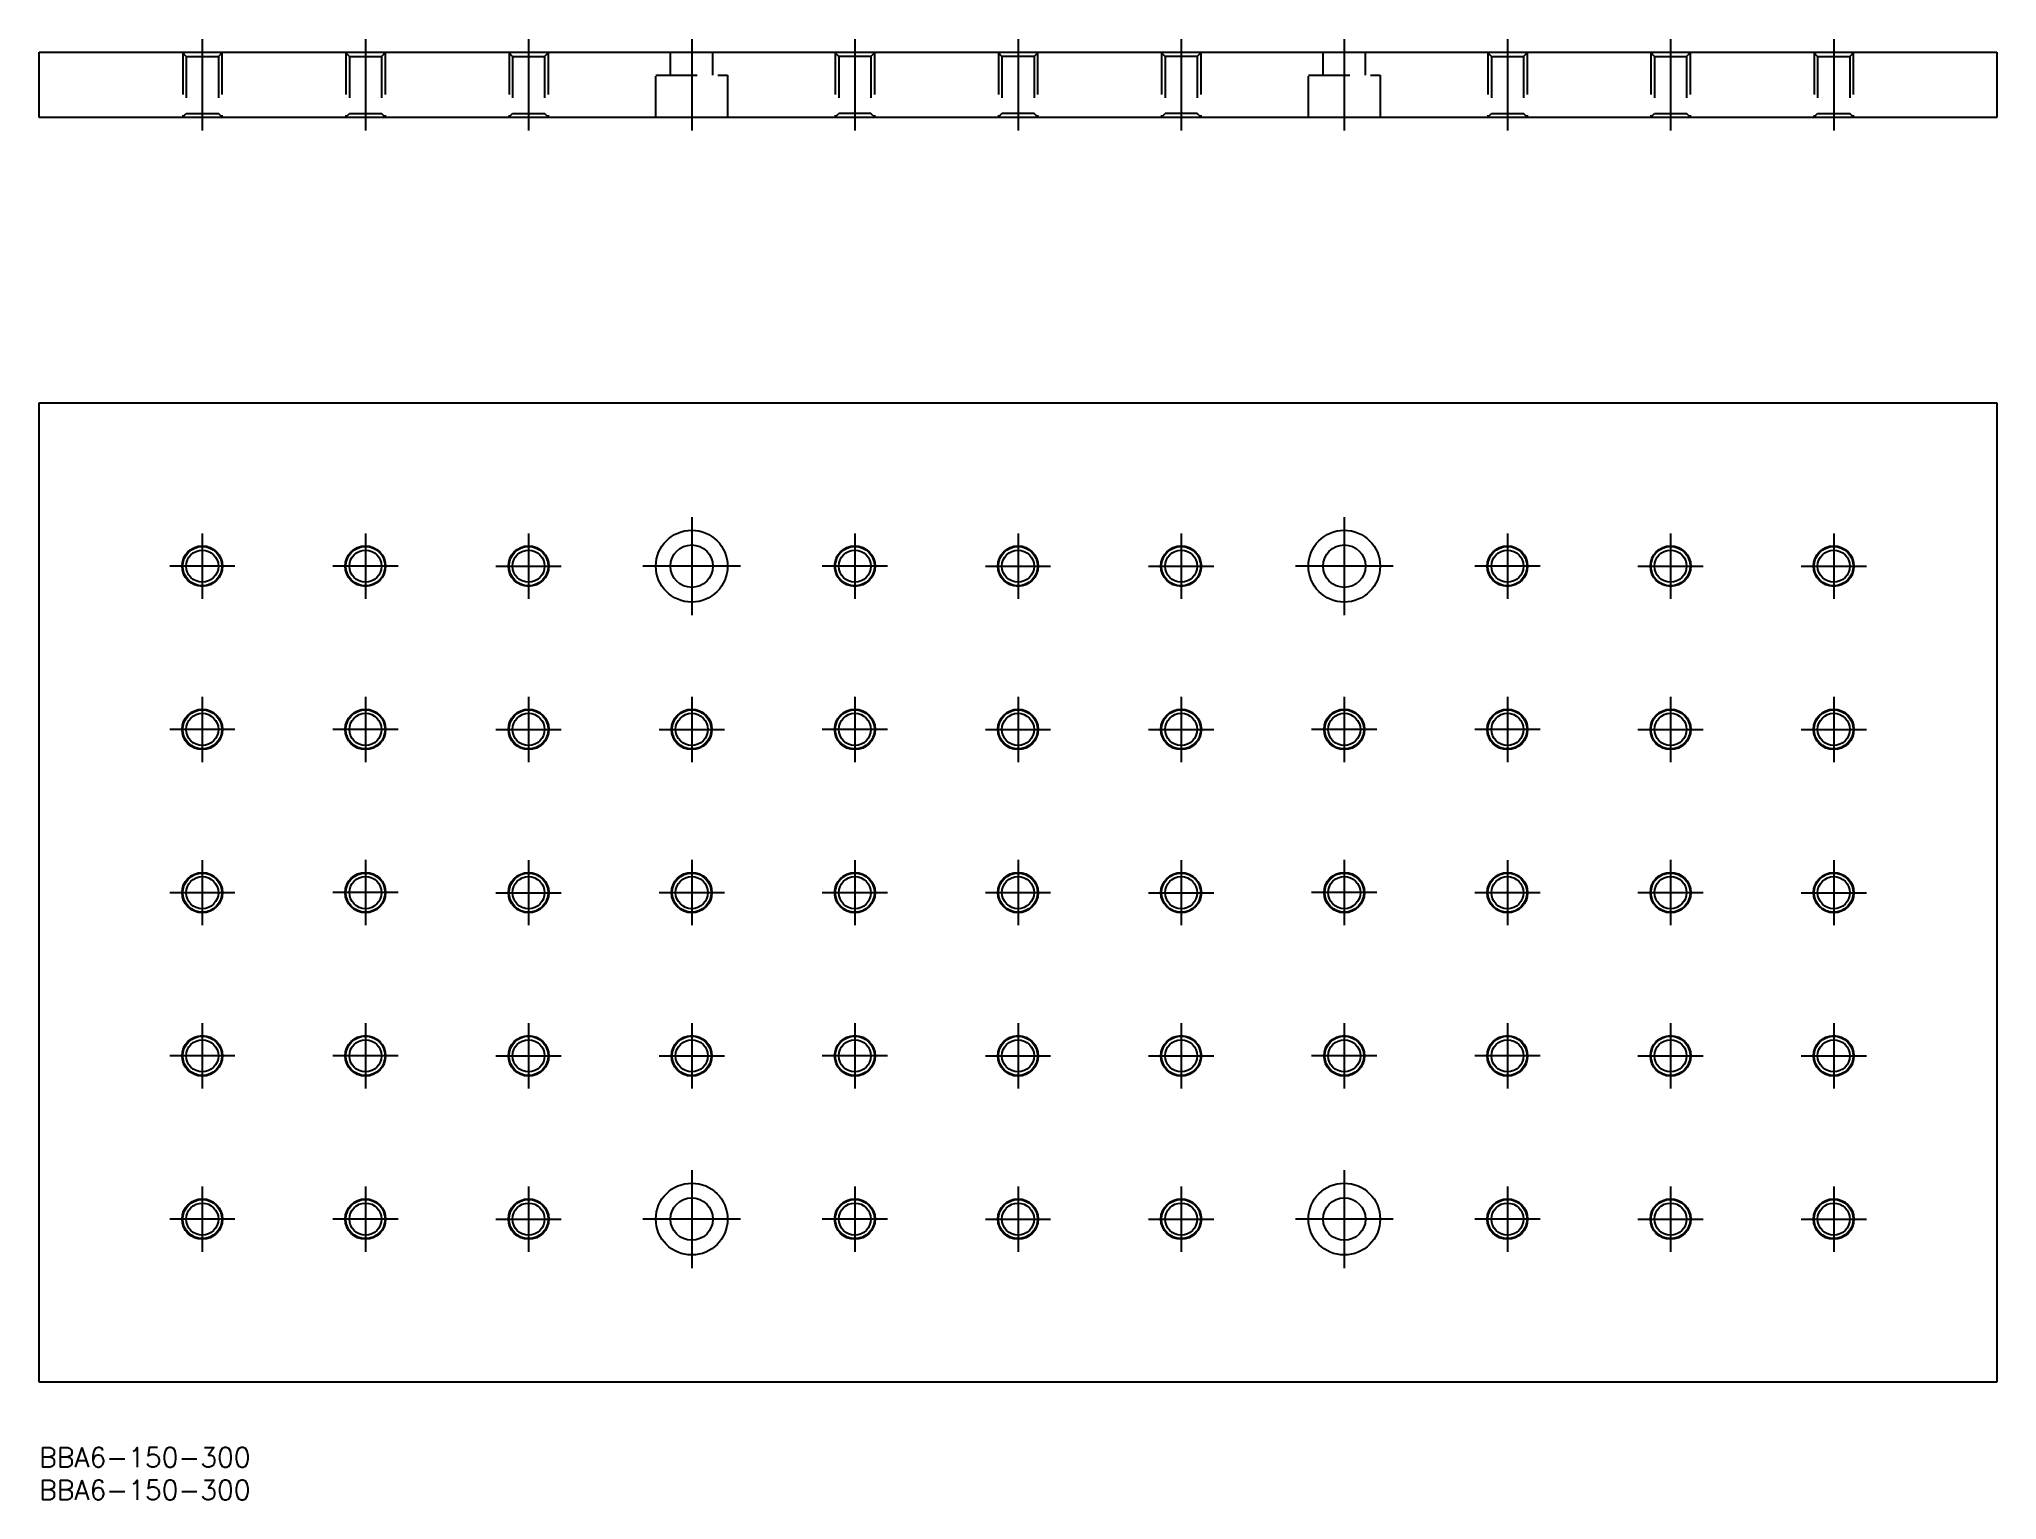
# Model space of a CAD drawing. Extents: x 0 to 300, y -8 to 216.
import ezdxf

# ---------------------------------------------------------------- set-up
doc = ezdxf.new("R2010")
doc.units = 0
doc.header["$LTSCALE"] = 0.5
doc.linetypes.add('CENTER', pattern=[50.8, 31.75, -6.35, 6.35, -6.35])
doc.linetypes.add('DASHED', pattern=[19.05, 12.7, -6.35])
for name, color, linetype in [('MSM_CENTER', 1, 'CENTER'), ('MSM_CONTINUOUS', 7, 'CONTINUOUS'), ('MSM_DASHED', 4, 'DASHED'), ('MSM_NARROW', 5, 'CONTINUOUS'), ('MSM_PART_NUMBER', 7, 'CONTINUOUS')]:
    doc.layers.add(name, color=color, linetype=linetype)
doc.styles.get("Standard").update_dxf_attribs({"font": 'txt.shx', "height": 3, "bigfont": 'bigfont.shx'})

# ---------------------------------------------------------------- blocks, each defined once
blk = doc.blocks.new('*U9')
at = {"layer": 'MSM_PART_NUMBER'}
blk.add_text('BBA6-150-300', height=3, dxfattribs=at).set_placement((0, -3))
blk = doc.blocks.new('*U10')
at = {"layer": 'MSM_PART_NUMBER'}
blk.add_text('BBA6-150-300', height=3, dxfattribs=at).set_placement((0, -8))

msp = doc.modelspace()

# ---------------------------------------------------------------- linework, layer by layer
at = {"layer": 'MSM_CENTER'}
for p, q in [((25, 215.71), (25, 201.71)), ((50, 215.71), (50, 201.71)), ((75, 215.71), (75, 201.71)), ((100, 215.71), (100, 201.71)), ((125, 215.71), (125, 201.71)), ((150, 215.71), (150, 201.71)), ((175, 215.71), (175, 201.71)), ((200, 215.71), (200, 201.71)), ((225, 215.71), (225, 201.71)), ((250, 215.71), (250, 201.71)), ((275, 215.71), (275, 201.71)), ((100, 142.5), (100, 127.5)), ((200, 142.5), (200, 127.5)), ((25, 140), (25, 130)), ((50, 140), (50, 130)), ((75, 140), (75, 130)), ((125, 140), (125, 130)), ((150, 140), (150, 130)), ((175, 140), (175, 130)), ((225, 140), (225, 130)), ((250, 140), (250, 130)), ((275, 140), (275, 130)), ((107.5, 135), (92.5, 135)), ((207.5, 135), (192.5, 135)), ((230, 135), (220, 135)), ((245, 135), (255, 135)), ((270, 135), (280, 135)), ((30, 135), (20, 135)), ((55, 135), (45, 135)), ((70, 135), (80, 135)), ((130, 135), (120, 135)), ((145, 135), (155, 135)), ((170, 135), (180, 135)), ((25, 115), (25, 105)), ((50, 115), (50, 105)), ((75, 115), (75, 105)), ((100, 115), (100, 105)), ((125, 115), (125, 105)), ((150, 115), (150, 105)), ((175, 115), (175, 105)), ((200, 115), (200, 105)), ((225, 115), (225, 105)), ((250, 115), (250, 105)), ((275, 115), (275, 105)), ((30, 110), (20, 110)), ((55, 110), (45, 110)), ((70, 110), (80, 110)), ((95, 110), (105, 110)), ((130, 110), (120, 110)), ((145, 110), (155, 110)), ((170, 110), (180, 110)), ((205, 110), (195, 110)), ((230, 110), (220, 110)), ((245, 110), (255, 110)), ((270, 110), (280, 110)), ((50, 90), (50, 80)), ((100, 90), (100, 80)), ((150, 90), (150, 80)), ((200, 90), (200, 80)), ((250, 90), (250, 80)), ((25, 89.99), (25, 79.99)), ((75, 89.99), (75, 79.99)), ((125, 89.99), (125, 79.99)), ((175, 89.99), (175, 79.99)), ((225, 89.99), (225, 79.99)), ((275, 89.99), (275, 79.99)), ((30, 84.99), (20, 84.99)), ((55, 85), (45, 85)), ((70, 84.99), (80, 84.99)), ((95, 85), (105, 85)), ((130, 84.99), (120, 84.99)), ((145, 85), (155, 85)), ((170, 84.99), (180, 84.99)), ((205, 85), (195, 85)), ((230, 84.99), (220, 84.99)), ((245, 85), (255, 85)), ((270, 84.99), (280, 84.99)), ((25, 65), (25, 55)), ((50, 65), (50, 55)), ((75, 65), (75, 55)), ((100, 65), (100, 55)), ((125, 65), (125, 55)), ((150, 65), (150, 55)), ((175, 65), (175, 55)), ((200, 65), (200, 55)), ((225, 65), (225, 55)), ((250, 65), (250, 55)), ((275, 65), (275, 55)), ((205, 60), (195, 60)), ((230, 60), (220, 60)), ((245, 60), (255, 60)), ((270, 60), (280, 60)), ((30, 60), (20, 60)), ((55, 60), (45, 60)), ((70, 60), (80, 60)), ((95, 60), (105, 60)), ((130, 60), (120, 60)), ((145, 60), (155, 60)), ((170, 60), (180, 60)), ((100, 42.5), (100, 27.5)), ((200, 42.5), (200, 27.5)), ((25, 40), (25, 30)), ((50, 40), (50, 30)), ((75, 40), (75, 30)), ((125, 40), (125, 30)), ((150, 40), (150, 30)), ((175, 40), (175, 30)), ((225, 40), (225, 30)), ((250, 40), (250, 30)), ((275, 40), (275, 30)), ((30, 35), (20, 35)), ((55, 35), (45, 35)), ((70, 35), (80, 35)), ((107.5, 35), (92.5, 35)), ((130, 35), (120, 35)), ((145, 35), (155, 35)), ((170, 35), (180, 35)), ((207.5, 35), (192.5, 35)), ((230, 35), (220, 35)), ((245, 35), (255, 35)), ((270, 35), (280, 35))]:
    msp.add_line(p, q, dxfattribs=at)
at = {"layer": 'MSM_CONTINUOUS'}
for p, q in [((0, 213.71), (300, 213.71)), ((0, 203.71), (0, 213.71)), ((300, 213.71), (300, 203.71)), ((300, 203.71), (0, 203.71)), ((0, 10), (0, 160)), ((0, 160), (300, 160)), ((300, 160), (300, 10)), ((300, 10), (0, 10))]:
    msp.add_line(p, q, dxfattribs=at)
for centre, radius in [((25, 135), 3.1), ((50, 135), 3.1), ((75, 135), 3.1), ((100, 135), 5.5), ((100, 135), 3.25), ((125, 135), 3.1), ((150, 135), 3.1), ((175, 135), 3.1), ((200, 135), 5.5), ((200, 135), 3.25), ((225, 135), 3.1), ((250, 135), 3.1), ((275, 135), 3.1), ((25, 135), 2.46), ((50, 135), 2.46), ((75, 135), 2.46), ((125, 135), 2.46), ((150, 135), 2.46), ((175, 135), 2.46), ((225, 135), 2.46), ((250, 135), 2.46), ((275, 135), 2.46), ((25, 110), 3.1), ((25, 110), 2.46), ((50, 110), 3.1), ((50, 110), 2.46), ((75, 110), 3.1), ((75, 110), 2.46), ((100, 110), 3.1), ((100, 110), 2.46), ((125, 110), 3.1), ((125, 110), 2.46), ((150, 110), 3.1), ((150, 110), 2.46), ((175, 110), 3.1), ((175, 110), 2.46), ((200, 110), 3.1), ((200, 110), 2.46), ((225, 110), 3.1), ((225, 110), 2.46), ((250, 110), 3.1), ((250, 110), 2.46), ((275, 110), 3.1), ((275, 110), 2.46), ((25, 84.99), 3.1), ((25, 84.99), 2.46), ((50, 85), 3.1), ((50, 85), 2.46), ((75, 84.99), 3.1), ((75, 84.99), 2.46), ((100, 85), 3.1), ((100, 85), 2.46), ((125, 84.99), 3.1), ((125, 84.99), 2.46), ((150, 85), 3.1), ((150, 85), 2.46), ((175, 84.99), 3.1), ((175, 84.99), 2.46), ((200, 85), 3.1), ((200, 85), 2.46), ((225, 84.99), 3.1), ((225, 84.99), 2.46), ((250, 85), 3.1), ((250, 85), 2.46), ((275, 84.99), 3.1), ((275, 84.99), 2.46), ((25, 60), 3.1), ((50, 60), 3.1), ((75, 60), 3.1), ((100, 60), 3.1), ((125, 60), 3.1), ((150, 60), 3.1), ((175, 60), 3.1), ((200, 60), 3.1), ((225, 60), 3.1), ((250, 60), 3.1), ((275, 60), 3.1), ((25, 60), 2.46), ((50, 60), 2.46), ((75, 60), 2.46), ((100, 60), 2.46), ((125, 60), 2.46), ((150, 60), 2.46), ((175, 60), 2.46), ((200, 60), 2.46), ((225, 60), 2.46), ((250, 60), 2.46), ((275, 60), 2.46), ((100, 35), 5.5), ((200, 35), 5.5), ((25, 35), 3.1), ((25, 35), 2.46), ((50, 35), 3.1), ((50, 35), 2.46), ((75, 35), 3.1), ((75, 35), 2.46), ((100, 35), 3.25), ((125, 35), 3.1), ((125, 35), 2.46), ((150, 35), 3.1), ((150, 35), 2.46), ((175, 35), 3.1), ((175, 35), 2.46), ((200, 35), 3.25), ((225, 35), 3.1), ((225, 35), 2.46), ((250, 35), 3.1), ((250, 35), 2.46), ((275, 35), 3.1), ((275, 35), 2.46)]:
    msp.add_circle(centre, radius, dxfattribs=at)
at = {"layer": 'MSM_DASHED'}
for p, q in [((21.9, 213.71), (22.54, 213.07)), ((22, 213.61), (22, 203.81)), ((22.54, 213.07), (22.54, 204.35)), ((22.54, 213.07), (27.46, 213.07)), ((28.1, 213.71), (27.46, 213.07)), ((27.46, 213.07), (27.46, 204.35)), ((28, 213.61), (28, 203.81)), ((46.9, 213.71), (47.54, 213.07)), ((47, 213.61), (47, 203.81)), ((47.54, 213.07), (47.54, 204.35)), ((47.54, 213.07), (52.46, 213.07)), ((53.1, 213.71), (52.46, 213.07)), ((52.46, 213.07), (52.46, 204.35)), ((53, 213.61), (53, 203.81)), ((71.9, 213.71), (72.54, 213.07)), ((72, 213.61), (72, 203.81)), ((72.54, 213.07), (72.54, 204.35)), ((72.54, 213.07), (77.46, 213.07)), ((78.1, 213.71), (77.46, 213.07)), ((77.46, 213.07), (77.46, 204.35)), ((78, 213.61), (78, 203.81)), ((96.75, 210.21), (96.75, 213.71)), ((103.25, 210.21), (103.25, 213.71)), ((121.9, 213.71), (122.54, 213.07)), ((122, 213.61), (122, 203.81)), ((122.54, 213.07), (122.54, 204.35)), ((127.46, 213.07), (122.54, 213.07)), ((128.1, 213.71), (127.46, 213.07)), ((127.46, 213.07), (127.46, 204.35)), ((128, 213.61), (128, 203.81)), ((146.9, 213.71), (147.54, 213.07)), ((147, 213.61), (147, 203.81)), ((147.54, 213.07), (147.54, 204.35)), ((152.46, 213.07), (147.54, 213.07)), ((153.1, 213.71), (152.46, 213.07)), ((152.46, 213.07), (152.46, 204.35)), ((153, 213.61), (153, 203.81)), ((171.9, 213.71), (172.54, 213.07)), ((172, 213.61), (172, 203.81)), ((172.54, 213.07), (172.54, 204.35)), ((177.46, 213.07), (172.54, 213.07)), ((178.1, 213.71), (177.46, 213.07)), ((177.46, 213.07), (177.46, 204.35)), ((178, 213.61), (178, 203.81)), ((196.75, 210.21), (196.75, 213.71)), ((203.25, 210.21), (203.25, 213.71)), ((221.9, 213.71), (222.54, 213.07)), ((222, 213.61), (222, 203.81)), ((222.54, 213.07), (222.54, 204.35)), ((222.54, 213.07), (227.46, 213.07)), ((228.1, 213.71), (227.46, 213.07)), ((227.46, 213.07), (227.46, 204.35)), ((228, 213.61), (228, 203.81)), ((246.9, 213.71), (247.54, 213.07)), ((247, 213.61), (247, 203.81)), ((247.54, 213.07), (247.54, 204.35)), ((247.54, 213.07), (252.46, 213.07)), ((253.1, 213.71), (252.46, 213.07)), ((252.46, 213.07), (252.46, 204.35)), ((253, 213.61), (253, 203.81)), ((271.9, 213.71), (272.54, 213.07)), ((272, 213.61), (272, 203.81)), ((272.54, 213.07), (272.54, 204.35)), ((272.54, 213.07), (277.46, 213.07)), ((278.1, 213.71), (277.46, 213.07)), ((277.46, 213.07), (277.46, 204.35)), ((278, 213.61), (278, 203.81)), ((94.5, 203.71), (94.5, 210.21)), ((94.5, 210.21), (105.5, 210.21)), ((105.5, 210.21), (105.5, 203.71)), ((194.5, 203.71), (194.5, 210.21)), ((194.5, 210.21), (205.5, 210.21)), ((205.5, 210.21), (205.5, 203.71)), ((21.9, 203.71), (22.54, 204.35)), ((22.54, 204.35), (27.46, 204.35)), ((28.1, 203.71), (27.46, 204.35)), ((46.9, 203.71), (47.54, 204.35)), ((47.54, 204.35), (52.46, 204.35)), ((53.1, 203.71), (52.46, 204.35)), ((71.9, 203.71), (72.54, 204.35)), ((72.54, 204.35), (77.46, 204.35)), ((78.1, 203.71), (77.46, 204.35)), ((121.9, 203.71), (122.54, 204.35)), ((127.46, 204.35), (122.54, 204.35)), ((128.1, 203.71), (127.46, 204.35)), ((146.9, 203.71), (147.54, 204.35)), ((152.46, 204.35), (147.54, 204.35)), ((153.1, 203.71), (152.46, 204.35)), ((171.9, 203.71), (172.54, 204.35)), ((177.46, 204.35), (172.54, 204.35)), ((178.1, 203.71), (177.46, 204.35)), ((221.9, 203.71), (222.54, 204.35)), ((222.54, 204.35), (227.46, 204.35)), ((228.1, 203.71), (227.46, 204.35)), ((246.9, 203.71), (247.54, 204.35)), ((247.54, 204.35), (252.46, 204.35)), ((253.1, 203.71), (252.46, 204.35)), ((271.9, 203.71), (272.54, 204.35)), ((272.54, 204.35), (277.46, 204.35)), ((278.1, 203.71), (277.46, 204.35))]:
    msp.add_line(p, q, dxfattribs=at)
at = {"layer": 'MSM_NARROW'}
for centre in [(25, 135), (50, 135), (75, 135), (125, 135), (150, 135), (175, 135), (225, 135), (250, 135), (275, 135), (25, 110), (50, 110), (75, 110), (100, 110), (125, 110), (150, 110), (175, 110), (200, 110), (225, 110), (250, 110), (275, 110), (25, 84.99), (50, 85), (75, 84.99), (100, 85), (125, 84.99), (150, 85), (175, 84.99), (200, 85), (225, 84.99), (250, 85), (275, 84.99), (25, 60), (50, 60), (75, 60), (100, 60), (125, 60), (150, 60), (175, 60), (200, 60), (225, 60), (250, 60), (275, 60), (25, 35), (50, 35), (75, 35), (125, 35), (150, 35), (175, 35), (225, 35), (250, 35), (275, 35)]:
    msp.add_circle(centre, 3, dxfattribs=at)

# ---------------------------------------------------------------- block references
at = {"layer": 'MSM_CONTINUOUS'}
for name in ['*U9', '*U10']:
    msp.add_blockref(name, (0, 0), dxfattribs=at)

doc.saveas('drawing.dxf')
